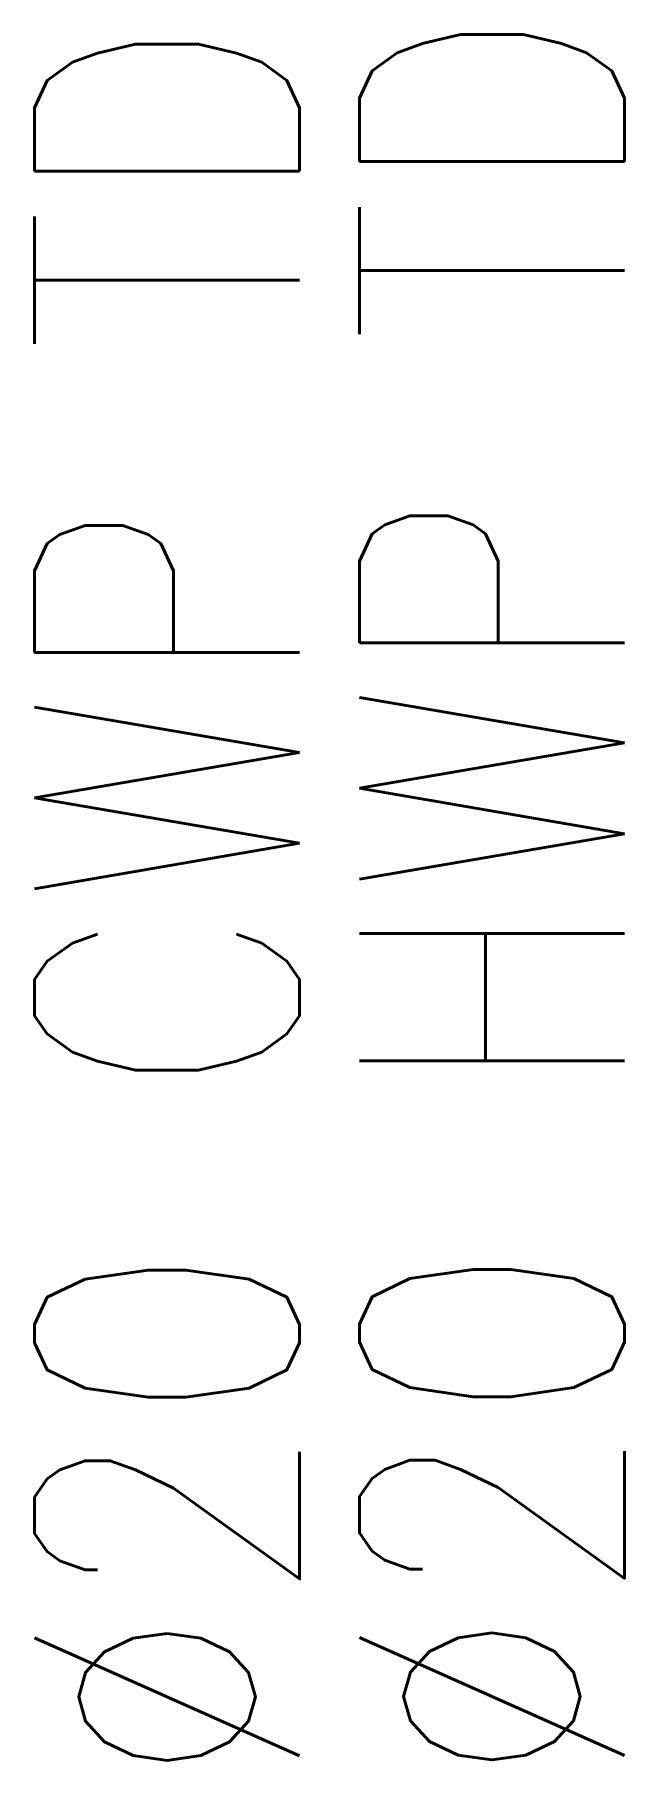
# Model space of a CAD drawing. Header units: metres. Extents: x -658 to -58, y -713 to -118.
# Drawn here: x -221.786 to -221.34, y -148.659 to -147.355 of the extents above; entities that cross this region are included whole.
import ezdxf
from ezdxf.enums import TextEntityAlignment as Align

# ---------------------------------------------------------------- set-up
doc = ezdxf.new("R2010")
doc.units = ezdxf.units.M
doc.header["$LTSCALE"] = 100
doc.layers.add('WATER TEXT', color=3, linetype='Continuous')
doc.styles.add('TIMES', font='simplex.shx', dxfattribs={"width": 0.8, "height": 0.4})

msp = doc.modelspace()

# ---------------------------------------------------------------- texts
at = {"layer": 'WATER TEXT', "color": 3, "style": 'TIMES', "width": 0.8}
for s, p in [('∅20 HWP TD', (-221.4404452058511, -148.0068004097261)), ('∅20 CWP TD', (-221.6856386836158, -148.0106099335246))]:
    msp.add_text(s, height=0.2, rotation=90, dxfattribs=at).set_placement(p, align=Align.MIDDLE_CENTER)

doc.saveas('drawing.dxf')
